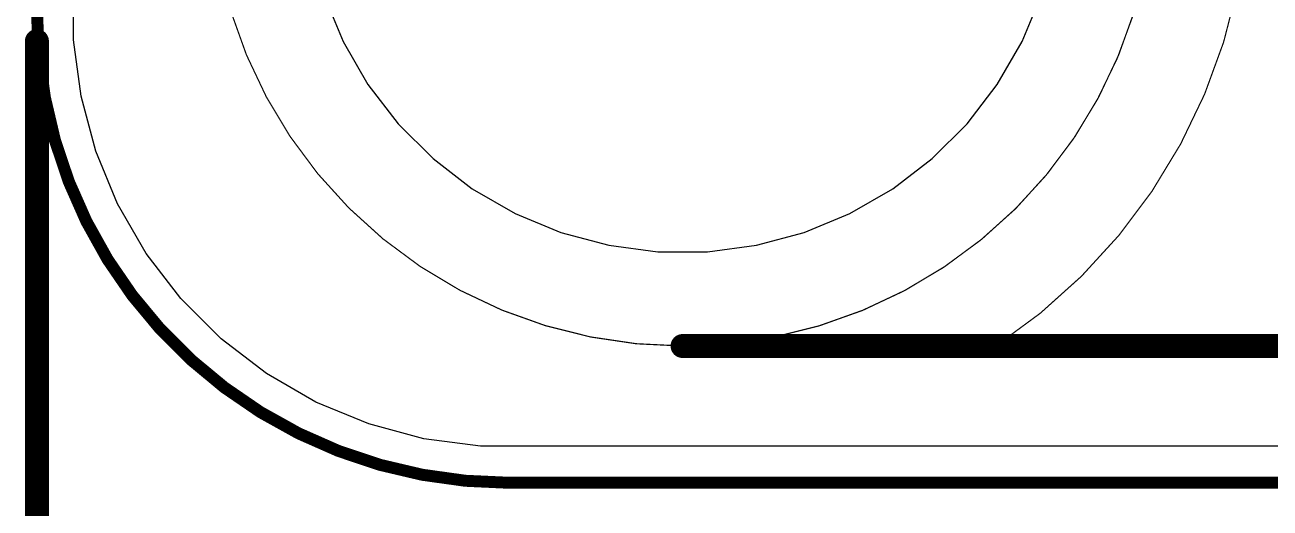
# Model space of a CAD drawing. Header units: inches. Extents: x -0.7 to 8.56, y -0.56 to 6.25.
# Drawn here: x -0.274 to 0.245, y -0.265 to -0.063 of the extents above; entities that cross this region are included whole.
import ezdxf

# ---------------------------------------------------------------- set-up
doc = ezdxf.new("R2010")
doc.units = ezdxf.units.IN
doc.header["$MEASUREMENT"] = 0
for name, color, linetype in [('Board Outline', 216, 'Continuous'), ('Bottom Layer', 5, 'Continuous'), ('Dimension', 6, 'Continuous'), ('Fabrication', 76, 'Continuous'), ('Multi-Layer', 9, 'Continuous'), ('Top Layer', 1, 'Continuous'), ('Top Overlay', 2, 'Continuous')]:
    doc.layers.add(name, color=color, linetype=linetype)

msp = doc.modelspace()

# ---------------------------------------------------------------- linework, layer by layer
at = {"layer": 'Board Outline'}
for points in [[(-0.0724, -0.25394, 0.005, 0.005, -0.414214), (-0.26925, -0.05709, 0.005, 0.005, 0)], [(-0.0724, -0.25394, 0.005, 0.005, -0.414214), (-0.26925, -0.05709, 0.005, 0.005, 0)], [(-0.0724, -0.25394, 0.005, 0.005, -0.414214), (-0.26925, -0.05709, 0.005, 0.005, 0)], [(-0.0724, -0.25394, 0.005, 0.005, -0.414214), (-0.26925, -0.05709, 0.005, 0.005, 0)], [(-0.0724, -0.25394, 0.005, 0.005, 0), (2.88035, -0.25394, 0.005, 0.005, 0)], [(-0.0724, -0.25394, 0.005, 0.005, 0), (2.88035, -0.25394, 0.005, 0.005, 0)], [(-0.0724, -0.25394, 0.005, 0.005, 0), (2.88035, -0.25394, 0.005, 0.005, 0)], [(-0.0724, -0.25394, 0.005, 0.005, 0), (2.88035, -0.25394, 0.005, 0.005, 0)]]:
    msp.add_lwpolyline(points, format="xyseb", dxfattribs=at)
msp.add_lwpolyline([(-0.07365, -0.25394, 0.0025, 0.0025, 1), (-0.07115, -0.25394, 0.0025, 0.0025, 1)], format="xyseb", close=True, dxfattribs=at)
msp.add_lwpolyline([(-0.07365, -0.25394, 0.0025, 0.0025, 1), (-0.07115, -0.25394, 0.0025, 0.0025, 1)], format="xyseb", close=True, dxfattribs=at)
msp.add_lwpolyline([(-0.07365, -0.25394, 0.0025, 0.0025, 1), (-0.07115, -0.25394, 0.0025, 0.0025, 1)], format="xyseb", close=True, dxfattribs=at)
msp.add_lwpolyline([(-0.07365, -0.25394, 0.0025, 0.0025, 1), (-0.07115, -0.25394, 0.0025, 0.0025, 1)], format="xyseb", close=True, dxfattribs=at)
msp.add_lwpolyline([(-0.07365, -0.25394, 0.0025, 0.0025, 1), (-0.07115, -0.25394, 0.0025, 0.0025, 1)], format="xyseb", close=True, dxfattribs=at)
msp.add_lwpolyline([(-0.07365, -0.25394, 0.0025, 0.0025, 1), (-0.07115, -0.25394, 0.0025, 0.0025, 1)], format="xyseb", close=True, dxfattribs=at)
msp.add_lwpolyline([(-0.07365, -0.25394, 0.0025, 0.0025, 1), (-0.07115, -0.25394, 0.0025, 0.0025, 1)], format="xyseb", close=True, dxfattribs=at)
msp.add_lwpolyline([(-0.07365, -0.25394, 0.0025, 0.0025, 1), (-0.07115, -0.25394, 0.0025, 0.0025, 1)], format="xyseb", close=True, dxfattribs=at)
at = {"layer": 'Bottom Layer'}
for p, q in [((-0.14944, -0.05073), (-0.14154, -0.0698)), ((0.14154, -0.0698), (0.14944, -0.05073)), ((-0.25396, -0.06899), (-0.25396, -0.05709)), ((-0.25085, -0.09258), (-0.25396, -0.06899)), ((-0.14154, -0.0698), (-0.13122, -0.08768)), ((0.13122, -0.08768), (0.14154, -0.0698)), ((-0.13122, -0.08768), (-0.11865, -0.10406)), ((0.11865, -0.10406), (0.13122, -0.08768)), ((-0.24469, -0.11557), (-0.25085, -0.09258)), ((-0.11865, -0.10406), (-0.10406, -0.11865)), ((0.10406, -0.11865), (0.11865, -0.10406)), ((-0.23558, -0.13756), (-0.24469, -0.11557)), ((-0.10406, -0.11865), (-0.08768, -0.13122)), ((0.08768, -0.13122), (0.10406, -0.11865)), ((-0.08768, -0.13122), (-0.0698, -0.14154)), ((0.0698, -0.14154), (0.08768, -0.13122)), ((-0.22368, -0.15817), (-0.23558, -0.13756)), ((-0.0698, -0.14154), (-0.05073, -0.14944)), ((0.05073, -0.14944), (0.0698, -0.14154)), ((-0.05073, -0.14944), (-0.03079, -0.15479)), ((0.03079, -0.15479), (0.05073, -0.14944)), ((-0.03079, -0.15479), (-0.01032, -0.15748)), ((0.01032, -0.15748), (0.03079, -0.15479)), ((-0.2092, -0.17705), (-0.22368, -0.15817)), ((-0.01032, -0.15748), (0.01032, -0.15748)), ((-0.19237, -0.19388), (-0.2092, -0.17705)), ((-0.17349, -0.20837), (-0.19237, -0.19388)), ((-0.15287, -0.22027), (-0.17349, -0.20837)), ((-0.13089, -0.22938), (-0.15287, -0.22027)), ((-0.1079, -0.23554), (-0.13089, -0.22938)), ((-0.0843, -0.23865), (-0.1079, -0.23554)), ((2.89225, -0.23865), (-0.0843, -0.23865))]:
    msp.add_line(p, q, dxfattribs=at)
at = {"layer": 'Dimension'}
msp.add_lwpolyline([(-0.26925, -0.533, 0.01, 0.01, 0), (-0.26925, -0.06959, 0.01, 0.01, 0)], format="xyseb", dxfattribs=at)
msp.add_lwpolyline([(-0.27175, -0.06959, 0.005, 0.005, 1), (-0.26675, -0.06959, 0.005, 0.005, 1)], format="xyseb", close=True, dxfattribs=at)
at = {"layer": 'Fabrication'}
for points in [[(-0.12774, 0.19871, 0.0005, 0.0005, -0.992827), (0.13057, -0.19685, 0.0005, 0.0005, 0)], [(-0.12774, 0.19871, 0.0005, 0.0005, -0.992827), (0.13057, -0.19685, 0.0005, 0.0005, 0)], [(-0.1797, 0.08039, 0.0005, 0.0005, -1.839785), (-0.00001, -0.19685, 0.0005, 0.0005, 0)], [(-0.1797, 0.08039, 0.0005, 0.0005, -1.839785), (-0.00001, -0.19685, 0.0005, 0.0005, 0)], [(-0.00001, -0.19685, 0.0005, 0.0005, -0.414213), (-0.19686, 0, 0.0005, 0.0005, 0)], [(-0.00001, -0.19685, 0.0005, 0.0005, -0.414213), (-0.19686, 0, 0.0005, 0.0005, 0)], [(-0.00001, -0.19685, 0.0005, 0.0005, 0), (0.13057, -0.19685, 0.0005, 0.0005, 0)], [(-0.00001, -0.19685, 0.0005, 0.0005, 0), (0.13057, -0.19685, 0.0005, 0.0005, 0)]]:
    msp.add_lwpolyline(points, format="xyseb", dxfattribs=at)
for points in [[(0.19684, 0, 0.0005, 0.0005, 1), (-0.19686, 0, 0.0005, 0.0005, 1)], [(0.19684, 0, 0.0005, 0.0005, 1), (-0.19686, 0, 0.0005, 0.0005, 1)], [(-0.00014, -0.19685, 0.00025, 0.00025, 1), (0.00011, -0.19685, 0.00025, 0.00025, 1)], [(-0.00014, -0.19685, 0.00025, 0.00025, 1), (0.00011, -0.19685, 0.00025, 0.00025, 1)], [(-0.00014, -0.19685, 0.00025, 0.00025, 1), (0.00011, -0.19685, 0.00025, 0.00025, 1)], [(-0.00014, -0.19685, 0.00025, 0.00025, 1), (0.00011, -0.19685, 0.00025, 0.00025, 1)], [(-0.00014, -0.19685, 0.00025, 0.00025, 1), (0.00011, -0.19685, 0.00025, 0.00025, 1)], [(-0.00014, -0.19685, 0.00025, 0.00025, 1), (0.00011, -0.19685, 0.00025, 0.00025, 1)], [(0.13044, -0.19685, 0.00025, 0.00025, 1), (0.13069, -0.19685, 0.00025, 0.00025, 1)], [(0.13044, -0.19685, 0.00025, 0.00025, 1), (0.13069, -0.19685, 0.00025, 0.00025, 1)], [(0.13044, -0.19685, 0.00025, 0.00025, 1), (0.13069, -0.19685, 0.00025, 0.00025, 1)], [(0.13044, -0.19685, 0.00025, 0.00025, 1), (0.13069, -0.19685, 0.00025, 0.00025, 1)]]:
    msp.add_lwpolyline(points, format="xyseb", close=True, dxfattribs=at)
at = {"layer": 'Multi-Layer'}
for p, q in [((-0.14944, -0.05073), (-0.14154, -0.0698)), ((0.14154, -0.0698), (0.14944, -0.05073)), ((-0.14154, -0.0698), (-0.13122, -0.08768)), ((0.13122, -0.08768), (0.14154, -0.0698)), ((-0.13122, -0.08768), (-0.11865, -0.10406)), ((0.11865, -0.10406), (0.13122, -0.08768)), ((-0.11865, -0.10406), (-0.10406, -0.11865)), ((0.10406, -0.11865), (0.11865, -0.10406)), ((-0.10406, -0.11865), (-0.08768, -0.13122)), ((0.08768, -0.13122), (0.10406, -0.11865)), ((-0.08768, -0.13122), (-0.0698, -0.14154)), ((0.0698, -0.14154), (0.08768, -0.13122)), ((-0.0698, -0.14154), (-0.05073, -0.14944)), ((0.05073, -0.14944), (0.0698, -0.14154)), ((-0.05073, -0.14944), (-0.03079, -0.15479)), ((0.03079, -0.15479), (0.05073, -0.14944)), ((-0.03079, -0.15479), (-0.01032, -0.15748)), ((0.01032, -0.15748), (0.03079, -0.15479)), ((-0.01032, -0.15748), (0, -0.15748)), ((0, -0.15748), (0.01032, -0.15748))]:
    msp.add_line(p, q, dxfattribs=at)
at = {"layer": 'Top Layer'}
for p, q in [((-0.14944, -0.05073), (-0.14154, -0.0698)), ((0.14154, -0.0698), (0.14944, -0.05073)), ((-0.25396, -0.06899), (-0.25396, -0.05709)), ((-0.25085, -0.09258), (-0.25396, -0.06899)), ((-0.14154, -0.0698), (-0.13122, -0.08768)), ((0.13122, -0.08768), (0.14154, -0.0698)), ((-0.13122, -0.08768), (-0.11865, -0.10406)), ((0.11865, -0.10406), (0.13122, -0.08768)), ((-0.24469, -0.11557), (-0.25085, -0.09258)), ((-0.11865, -0.10406), (-0.10406, -0.11865)), ((0.10406, -0.11865), (0.11865, -0.10406)), ((-0.23558, -0.13756), (-0.24469, -0.11557)), ((-0.10406, -0.11865), (-0.08768, -0.13122)), ((0.08768, -0.13122), (0.10406, -0.11865)), ((-0.08768, -0.13122), (-0.0698, -0.14154)), ((0.0698, -0.14154), (0.08768, -0.13122)), ((-0.22368, -0.15817), (-0.23558, -0.13756)), ((-0.0698, -0.14154), (-0.05073, -0.14944)), ((0.05073, -0.14944), (0.0698, -0.14154)), ((-0.05073, -0.14944), (-0.03079, -0.15479)), ((0.03079, -0.15479), (0.05073, -0.14944)), ((-0.03079, -0.15479), (-0.01032, -0.15748)), ((0.01032, -0.15748), (0.03079, -0.15479)), ((-0.2092, -0.17705), (-0.22368, -0.15817)), ((-0.01032, -0.15748), (0.01032, -0.15748)), ((-0.19237, -0.19388), (-0.2092, -0.17705)), ((-0.17349, -0.20837), (-0.19237, -0.19388)), ((-0.15287, -0.22027), (-0.17349, -0.20837)), ((-0.13089, -0.22938), (-0.15287, -0.22027)), ((-0.1079, -0.23554), (-0.13089, -0.22938)), ((-0.0843, -0.23865), (-0.1079, -0.23554)), ((1.15246, -0.23865), (-0.0843, -0.23865))]:
    msp.add_line(p, q, dxfattribs=at)
at = {"layer": 'Top Overlay'}
msp.add_lwpolyline([(-0.00001, -0.19685, 0.01, 0.01, 0), (2.82071, -0.19685, 0.01, 0.01, 0)], format="xyseb", dxfattribs=at)
msp.add_lwpolyline([(-0.00251, -0.19685, 0.005, 0.005, 1), (0.00249, -0.19685, 0.005, 0.005, 1)], format="xyseb", close=True, dxfattribs=at)

doc.saveas('drawing.dxf')
